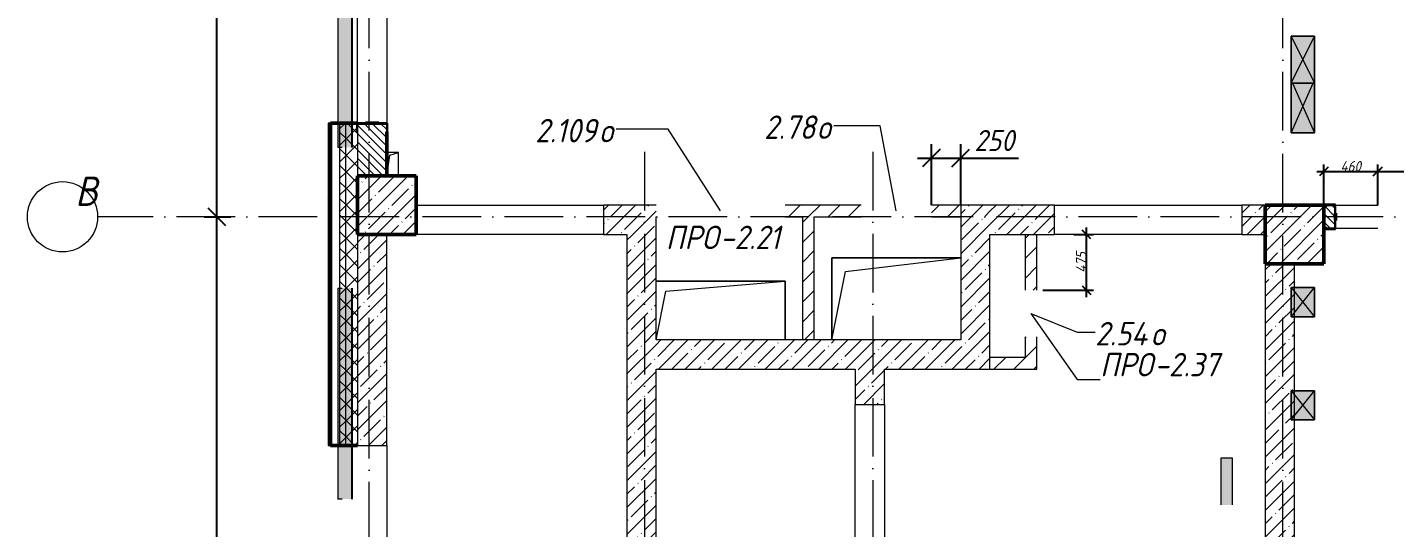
# Model space of a CAD drawing. Header units: millimetres. Extents: x -401725 to 250493, y 305116 to 802890.
# Drawn here: x -20928 to -9254, y 313872 to 318141 of the extents above; entities that cross this region are included whole.
import ezdxf

# ---------------------------------------------------------------- set-up
doc = ezdxf.new("R2010")
doc.units = ezdxf.units.MM
doc.linetypes.add('50_200_ШТРИХ_1Т_ш5_п1_п1_', pattern=[700, 500, -100, 0, -100])
for name, color, linetype, lineweight in [('A-____-____-DIMS', 7, 'Continuous', 9), ('A-DETL-GENF-OTLN', 7, 'Continuous', 9), ('A-FLOR-____-OTLN', 7, 'Continuous', 9), ('A-GENM-____-IDEN', 7, 'Continuous', 9), ('A-GENM-____-MCUT', 7, 'Continuous', 25), ('A-GENM-____-OTLN', 7, 'Continuous', 9), ('A-GENM-____-OTLN-1', 7, 'Continuous', 25), ('A-GLAZ-____-IDEN', 7, 'Continuous', 9), ('A-GLAZ-____-OTLN', 7, 'Continuous', 9), ('A-WALL-____-MCUT-1', 7, 'Continuous', 9), ('A-WALL-____-MCUT-2', 7, 'Continuous', 50), ('A-WALL-____-MCUT-3', 7, 'Continuous', 9), ('A-WALL-____-OTLN', 7, 'Continuous', 9), ('A-WALL-____-PATT-1', 7, 'Continuous', 9), ('A-WALL-FNSH-MCUT-1', 7, 'Continuous', 9), ('I-WALL-____-OTLN', 7, 'Continuous', 9), ('S-COLS-____-MCUT', 7, 'Continuous', 50), ('S-COLS-____-OTLN', 7, 'Continuous', 9), ('S-GRID-____-IDEN', 7, 'Continuous', 9), ('S-GRID-____-OTLN-1', 7, '50_200_ШТРИХ_1Т_ш5_п1_п1_', 9)]:
    doc.layers.add(name, color=color, linetype=linetype, lineweight=lineweight)
doc.layers.add('A-GLAZ-____-OTLN-1', color=7, linetype='Continuous', lineweight=9, true_color=0xc0c0c0)
doc.styles.add('ISOCPEUR_I', font='isocpeui.ttf', dxfattribs={"width": 0.9, "height": 2.5})
doc.styles.add('ISOCPEUR_I_10', font='isocpeui.ttf', dxfattribs={"width": 0.9, "height": 180})
doc.styles.add('ISOCPEUR_I_7', font='isocpeui.ttf', dxfattribs={"width": 0.9, "height": 90})
doc.styles.add('ISOCPEUR_I_9', font='isocpeui.ttf', dxfattribs={"width": 0.9, "height": 250})
doc.dimstyles.new('ISO-1_8_0_9К_СРЕДНИЙ_Кладочные_2', dxfattribs={"dimscale": 304.8, "dimtxt": 89.638306, "dimasz": 0.246063, "dimexe": 0.19685, "dimexo": 0, "dimgap": 0, "dimtad": 1, "dimdec": 3, "dimrnd": 0.001, "dimdsep": 46, "dimtxsty": 'ISOCPEUR_I_7', "dimblk1": 'OBLIQUE', "dimblk2": 'OBLIQUE', "dimsah": 1, "dimcen": 0.09, "dimdle": 0.19685, "dimazin": 0, "dimtfac": 1, "dimtdec": 4, "dimtix": 1, "dimtmove": 1, "dimatfit": 3, "dimfxl": 1, "dimtvp": 1, "dimtolj": 1, "dimtzin": 0, "dimarcsym": 2})
doc.dimstyles.new('ISO-1_8_0_9К_СРЕДНИЙ_Кладочные_3', dxfattribs={"dimscale": 304.8, "dimtxt": 179.276612, "dimasz": 0.492126, "dimexe": 0.393701, "dimexo": 0, "dimgap": 0, "dimtad": 1, "dimdec": 3, "dimrnd": 0.001, "dimdsep": 46, "dimtxsty": 'ISOCPEUR_I_10', "dimblk1": 'OBLIQUE', "dimblk2": 'OBLIQUE', "dimsah": 1, "dimcen": 0.09, "dimdle": 0.393701, "dimazin": 0, "dimtfac": 1, "dimtdec": 4, "dimtix": 1, "dimtmove": 0, "dimatfit": 3, "dimfxl": 1, "dimtvp": 1, "dimtolj": 1, "dimtzin": 0, "dimarcsym": 2})
doc.dimstyles.new('ISO-2_5_0_9К_БОЛЬШОЙ_ОСИ', dxfattribs={"dimscale": 304.8, "dimtxt": 248.995294, "dimasz": 0.492126, "dimexe": 0.393701, "dimexo": 0, "dimgap": 0, "dimtad": 1, "dimdec": 0, "dimzin": 0, "dimdsep": 46, "dimtxsty": 'ISOCPEUR_I', "dimblk1": 'OBLIQUE', "dimblk2": 'OBLIQUE', "dimsah": 1, "dimcen": 0.09, "dimdle": 0.393701, "dimazin": 0, "dimtfac": 1, "dimtdec": 4, "dimtix": 1, "dimtmove": 0, "dimatfit": 3, "dimfxl": 1, "dimtvp": 1, "dimtolj": 1, "dimtzin": 0, "dimarcsym": 2})
pattern_1 = [(45, (-15659.08, 310542.9), (-114.0493, 114.0493), []), (45, (-15545.03, 310542.9), (-114.0493, 114.0493), [201.612, -40.322, 3.353, -36.97])]
pattern_2 = [(135, (-15659.08, 310542.9), (-35.35534, -35.35534), [])]
pattern_3 = [(45, (-15659.08, 310542.9), (-84.8528, 84.8528), [])]
pattern_4 = [(45, (-15659.08, 310542.9), (-70.7107, 70.7107), []), (135, (-15659.08, 310542.9), (-70.7107, -70.7107), [])]

# ---------------------------------------------------------------- blocks, each defined once
blk = doc.blocks.new('BSC_Колонна _Прямоугольная - 500х500-V83-АР1_План отверстий 2 этажа в осях 1-64_А-ГГ')
at = {"layer": 'S-COLS-____-OTLN'}
h = blk.add_hatch(dxfattribs=at)
h.set_pattern_fill('FP_112', color=256, style=0, pattern_type=2)
h.set_pattern_definition([(45, (-5550, -5831.04), (-114.0493, 114.0493), []), (45, (-5435.95, -5831.04), (-114.0493, 114.0493), [201.613, -40.323, 3.353, -36.97])])
h.paths.add_polyline_path([(-250, -250), (250, -250), (250, 250), (-250, 250)], flags=0)
at = {"layer": 'S-COLS-____-MCUT'}
for p, q in [((250, 250), (-250, 250)), ((-250, 250), (-250, -250)), ((250, -250), (250, 250)), ((-250, -250), (250, -250))]:
    blk.add_line(p, q, dxfattribs=at)
blk = doc.blocks.new('BSC_Колонна _Прямоугольная - 500х500-V138-АР1_План отверстий 2 этажа в осях 1-64_А-ГГ')
at = {"layer": 'S-COLS-____-OTLN'}
h = blk.add_hatch(dxfattribs=at)
h.set_pattern_fill('FP_168', color=256, style=0, pattern_type=2)
h.set_pattern_definition([(45, (2200, -6081.04), (-114.0493, 114.0493), []), (45, (2314.05, -6081.04), (-114.0493, 114.0493), [201.612, -40.322, 3.353, -36.97])])
h.paths.add_polyline_path([(-250, -250), (250, -250), (250, 250), (-250, 250)], flags=0)
at = {"layer": 'S-COLS-____-MCUT'}
for p, q in [((250, 250), (-250, 250)), ((-250, 250), (-250, -250)), ((250, -250), (250, 250)), ((-250, -250), (250, -250))]:
    blk.add_line(p, q, dxfattribs=at)
blk = doc.blocks.new('Фахверк_СКБ_Уголок - 250_2700-27497298-АР1_План отверстий 2 этажа в осях 1-64_А-ГГ')
at = {"layer": 'A-GENM-____-MCUT'}
for p, q in [((200, 181), (125, 181)), ((125, 181), (125, 106)), ((131, 106), (131, 175)), ((131, 175), (200, 175)), ((200, 175), (200, 181)), ((125, 106), (131, 106)), ((131, -6), (125, -6)), ((125, -6), (125, -81)), ((125, -81), (200, -81)), ((131, -75), (131, -6)), ((200, -75), (131, -75)), ((200, -81), (200, -75))]:
    blk.add_line(p, q, dxfattribs=at)
blk = doc.blocks.new('Фахверк_СКБ_Уголок - 200_3550_зеркало-28264001-АР1_План отверстий 2 этажа в осях 1-64_А-ГГ')
at = {"layer": 'A-GENM-____-MCUT'}
for p, q in [((200, 156), (125, 156)), ((125, 156), (125, 81)), ((131, 81), (131, 150)), ((131, 150), (200, 150)), ((200, 150), (200, 156)), ((125, 81), (131, 81)), ((131, 19), (125, 19)), ((125, 19), (125, -56)), ((131, -50), (131, 19)), ((125, -56), (200, -56)), ((200, -50), (131, -50)), ((200, -56), (200, -50))]:
    blk.add_line(p, q, dxfattribs=at)
blk = doc.blocks.new('AR_Отверстие Ниша - Лючок-32403310-АР1_План отверстий 2 этажа в осях 1-64_А-ГГ')
at = {"layer": 'A-GLAZ-____-OTLN'}
blk.add_hatch(color=256, dxfattribs=at).paths.add_polyline_path([(200, -50), (200, 50), (-200, 50), (-200, -50)], flags=0)
for p, q in [((200, 50), (-200, 50)), ((-200, 50), (-200, -50)), ((-200, -50), (200, -50))]:
    blk.add_line(p, q, dxfattribs=at)
blk = doc.blocks.new('AR_Отверстие прямоугольное _в плите_ - AR_Отверстие прямоугольное _в плите_-V159-АР1_План отверстий 2 этажа в осях 1-64_А-ГГ')
at = {"layer": 'A-GENM-____-OTLN'}
for p, q in [((50, 100), (-50, 100)), ((-50, -100), (-25, 75)), ((-25, 75), (50, 100)), ((50, -100), (50, 100))]:
    blk.add_line(p, q, dxfattribs=at)
blk = doc.blocks.new('AR_Отверстие прямоугольное _в плите_ - AR_Отверстие прямоугольное _в плите_-30552744-АР1_План отверстий 2 этажа в осях 1-64_А-ГГ')
at = {"layer": 'A-GENM-____-OTLN'}
for p, q in [((550, 350), (-550, 350)), ((-550, 350), (-550, -350)), ((-433, 233), (550, 350)), ((-550, -350), (-433, 233))]:
    blk.add_line(p, q, dxfattribs=at)
blk = doc.blocks.new('AR_Отверстие прямоугольное _в плите_ - AR_Отверстие прямоугольное _в плите_-30552508-АР1_План отверстий 2 этажа в осях 1-64_А-ГГ')
at = {"layer": 'A-GENM-____-OTLN'}
for p, q in [((550, 250), (-550, 250)), ((-467, 167), (550, 250)), ((550, -250), (550, 250)), ((-550, -250), (-467, 167))]:
    blk.add_line(p, q, dxfattribs=at)
blk = doc.blocks.new('Отлив_СКБ - Отлив витража_120_НВФ-31885689-АР1_План отверстий 2 этажа в осях 1-64_А-ГГ')
at = {"layer": 'A-GLAZ-____-OTLN-1'}
for points in [[(1800, 2), (1800, 120), (0, 120), (0, 2), (1103, 2)], [(1103, 0), (1800, 0), (1800, 2), (0, 2), (0, 0)]]:
    blk.add_hatch(color=256, dxfattribs=at).paths.add_polyline_path(points, flags=0)
at = {"layer": 'A-GLAZ-____-OTLN'}
for p, q in [((0, 83), (0, 120)), ((1800, 120), (0, 120)), ((1800, 120), (1800, 83)), ((0, 2), (1800, 2)), ((1800, 0), (0, 0))]:
    blk.add_line(p, q, dxfattribs=at)
blk = doc.blocks.new('AR_Отверстие прямоугольное _в стене__БезПР - AR_Отверстие прямоугольное _в стене__БезПР-36392898-АР1_План отверстий 2 этажа в осях 1-64_А-ГГ')
at = {"layer": 'A-GLAZ-____-OTLN'}
blk.add_hatch(color=256, dxfattribs=at).paths.add_polyline_path([(-125, -100), (125, -100), (125, 100), (-125, 100)], flags=0)
at = {"layer": 'A-DETL-GENF-OTLN'}
for p, q in [((-125, -100), (-125, 100)), ((-125, 100), (125, 100)), ((125, 100), (-125, -100)), ((-125, 100), (125, -100)), ((125, 100), (-125, 100)), ((-125, 100), (-125, -100)), ((125, 100), (125, -100)), ((125, -100), (125, 100)), ((125, -100), (-125, -100)), ((-125, -100), (125, -100))]:
    blk.add_line(p, q, dxfattribs=at)
blk = doc.blocks.new('AR_Отверстие прямоугольное _в стене_ - AR_Отверстие прямоугольное _в стене__ОВ-36891978-АР1_План отверстий 2 этажа в осях 1-64_А-ГГ')
at = {"layer": 'A-GLAZ-____-OTLN'}
blk.add_hatch(color=256, dxfattribs=at).paths.add_polyline_path([(-225, -100), (200, -100), (200, 100), (-225, 100)], flags=0)
at = {"layer": 'A-DETL-GENF-OTLN'}
for p, q in [((-225, -100), (-225, 100)), ((-225, 100), (200, 100)), ((-225, 100), (200, -89)), ((200, 100), (-225, 100)), ((-225, 100), (-225, -100)), ((200, 89), (-225, -100)), ((200, -100), (-225, -100)), ((-225, -100), (200, -100))]:
    blk.add_line(p, q, dxfattribs=at)
blk = doc.blocks.new('AR_Отверстие прямоугольное _в стене__БезПР - AR_Отверстие прямоугольное _в стене__БезПР-36428632-АР1_План отверстий 2 этажа в осях 1-64_А-ГГ')
at = {"layer": 'A-GLAZ-____-OTLN'}
blk.add_hatch(color=256, dxfattribs=at).paths.add_polyline_path([(-200, -100), (200, -100), (200, 100), (-200, 100)], flags=0)
at = {"layer": 'A-DETL-GENF-OTLN'}
for p, q in [((-200, -100), (-200, 100)), ((-200, 100), (200, 100)), ((200, 100), (-200, -100)), ((-200, 100), (200, -100)), ((200, 100), (-200, 100)), ((-200, 100), (-200, -100)), ((200, 100), (200, -100)), ((200, -100), (200, 100)), ((200, -100), (-200, -100)), ((-200, -100), (200, -100))]:
    blk.add_line(p, q, dxfattribs=at)
at = {"layer": 'A-GLAZ-____-OTLN'}
blk.add_line((200, 100), (-200, 100), dxfattribs=at)
blk = doc.blocks.new('Ось сетки - Круг_Ø6_00__ISO-2_5_0_9K_-25732049-АР1_План отверстий 2 этажа в осях 1-64_А-ГГ')
at = {"layer": 'S-GRID-____-IDEN'}
blk.add_circle((0, 0), 3, dxfattribs=at)
blk = doc.blocks.new('_Oblique')
at = {"color": 0, "linetype": 'ByBlock', "lineweight": -2}
blk.add_line((-0.5, -0.5), (0.5, 0.5), dxfattribs=at)
blk = doc.blocks.new('*D9295')
at = {"layer": 'A-____-____-DIMS', "color": 0, "lineweight": -2, "transparency": 16777216}
for p, q in [((-19310, 312254), (-19310, 316644)), ((-19417, 316524), (-19190, 316524)), ((-19417, 312374), (-19190, 312374))]:
    blk.add_line(p, q, dxfattribs=at)
at = {"layer": 'Defpoints', "color": 0, "transparency": 16777216}
for p in [(-19417, 316524), (-19310, 316524), (-19417, 312374)]:
    blk.add_point(p, dxfattribs=at)
at = {"layer": 'A-____-____-DIMS', "color": 0, "lineweight": -2, "transparency": 16777216, "xscale": 150, "yscale": 150, "zscale": 150}
for p, rotation in [((-19310, 316524), 90), ((-19310, 312374), 270)]:
    blk.add_blockref('_Oblique', p, dxfattribs=dict(at, rotation=rotation))
at = {"layer": 'A-____-____-DIMS', "color": 0, "transparency": 16777216, "insert": (-19312, 314449), "char_height": 2.5, "width": 724, "attachment_point": 5, "rotation": 90, "style": 'ISOCPEUR_I'}
blk.add_mtext('\\A1;4150', dxfattribs=at)
blk = doc.blocks.new('*D9296')
at = {"layer": 'A-____-____-DIMS', "color": 0, "lineweight": -2, "transparency": 16777216}
for p, q in [((-19310, 316404), (-19310, 320044)), ((-19417, 319924), (-19190, 319924)), ((-19417, 316524), (-19190, 316524))]:
    blk.add_line(p, q, dxfattribs=at)
at = {"layer": 'Defpoints', "color": 0, "transparency": 16777216}
for p in [(-19417, 319924), (-19310, 319924), (-19417, 316524)]:
    blk.add_point(p, dxfattribs=at)
at = {"layer": 'A-____-____-DIMS', "color": 0, "lineweight": -2, "transparency": 16777216, "xscale": 150, "yscale": 150, "zscale": 150}
for p, rotation in [((-19310, 319924), 90), ((-19310, 316524), 270)]:
    blk.add_blockref('_Oblique', p, dxfattribs=dict(at, rotation=rotation))
at = {"layer": 'A-____-____-DIMS', "color": 0, "transparency": 16777216, "insert": (-19312, 318224), "char_height": 2.5, "width": 781.46, "attachment_point": 5, "rotation": 90, "style": 'ISOCPEUR_I'}
blk.add_mtext('\\A1;3400', dxfattribs=at)
blk = doc.blocks.new('*D9242')
at = {"layer": 'A-____-____-DIMS', "color": 0, "lineweight": -2, "transparency": 16777216}
for p, q in [((-9859, 316624), (-9859, 316970)), ((-9399, 316624), (-9399, 316970)), ((-9919, 316910), (-9339, 316910))]:
    blk.add_line(p, q, dxfattribs=at)
at = {"layer": 'Defpoints', "color": 0, "transparency": 16777216}
for p in [(-9399, 316910), (-9859, 316624), (-9399, 316624)]:
    blk.add_point(p, dxfattribs=at)
at = {"layer": 'A-____-____-DIMS', "color": 0, "lineweight": -2, "transparency": 16777216, "xscale": 75, "yscale": 75, "zscale": 75, "rotation": 180}
blk.add_blockref('_Oblique', (-9859, 316910), dxfattribs=at)
at = {"layer": 'A-____-____-DIMS', "color": 0, "lineweight": -2, "transparency": 16777216, "xscale": 75, "yscale": 75, "zscale": 75}
blk.add_blockref('_Oblique', (-9399, 316910), dxfattribs=at)
at = {"layer": 'A-____-____-DIMS', "color": 0, "transparency": 16777216, "insert": (-9629, 316955), "char_height": 90, "width": 426.13, "attachment_point": 5, "style": 'ISOCPEUR_I_7'}
blk.add_mtext('\\A1;460', dxfattribs=at)
blk = doc.blocks.new('*D9243')
at = {"layer": 'A-____-____-DIMS', "color": 0, "lineweight": -2, "transparency": 16777216}
for p, q in [((-9399, 316624), (-9399, 316970)), ((-6529, 316624), (-6529, 316970)), ((-9459, 316910), (-6469, 316910))]:
    blk.add_line(p, q, dxfattribs=at)
at = {"layer": 'Defpoints', "color": 0, "transparency": 16777216}
for p in [(-6529, 316910), (-9399, 316624), (-6529, 316624)]:
    blk.add_point(p, dxfattribs=at)
at = {"layer": 'A-____-____-DIMS', "color": 0, "lineweight": -2, "transparency": 16777216, "xscale": 75, "yscale": 75, "zscale": 75, "rotation": 180}
blk.add_blockref('_Oblique', (-9399, 316910), dxfattribs=at)
at = {"layer": 'A-____-____-DIMS', "color": 0, "lineweight": -2, "transparency": 16777216, "xscale": 75, "yscale": 75, "zscale": 75}
blk.add_blockref('_Oblique', (-6529, 316910), dxfattribs=at)
at = {"layer": 'A-____-____-DIMS', "color": 0, "transparency": 16777216, "insert": (-7964, 316956), "char_height": 90, "width": 546.1, "attachment_point": 5, "style": 'ISOCPEUR_I_7'}
blk.add_mtext('\\A1;2870', dxfattribs=at)
blk = doc.blocks.new('*D9244')
at = {"layer": 'A-____-____-DIMS', "color": 0, "lineweight": -2, "transparency": 16777216}
for p, q in [((-13209, 316624), (-13209, 317145)), ((-12959, 316624), (-12959, 317145)), ((-13329, 317025), (-12959, 317025)), ((-12959, 317025), (-12465, 317025))]:
    blk.add_line(p, q, dxfattribs=at)
at = {"layer": 'Defpoints', "color": 0, "transparency": 16777216}
for p in [(-12959, 317025), (-13209, 316624), (-12959, 316624)]:
    blk.add_point(p, dxfattribs=at)
at = {"layer": 'A-____-____-DIMS', "color": 0, "lineweight": -2, "transparency": 16777216, "xscale": 150, "yscale": 150, "zscale": 150, "rotation": 180}
blk.add_blockref('_Oblique', (-13209, 317025), dxfattribs=at)
at = {"layer": 'A-____-____-DIMS', "color": 0, "lineweight": -2, "transparency": 16777216, "xscale": 150, "yscale": 150, "zscale": 150}
blk.add_blockref('_Oblique', (-12959, 317025), dxfattribs=at)
at = {"layer": 'A-____-____-DIMS', "color": 0, "transparency": 16777216, "insert": (-12842, 317265), "char_height": 180, "width": 409.58, "attachment_point": 1, "line_spacing_factor": 1.149209, "style": 'ISOCPEUR_I_10'}
blk.add_mtext('\\A1;250', dxfattribs=at)
blk = doc.blocks.new('*D9220')
at = {"layer": 'A-____-____-DIMS', "color": 0, "lineweight": -2, "transparency": 16777216}
for p, q in [((-11992, 316374), (-11825, 316374)), ((-11885, 315839), (-11885, 316434)), ((-12259, 315899), (-11825, 315899))]:
    blk.add_line(p, q, dxfattribs=at)
at = {"layer": 'Defpoints', "color": 0, "transparency": 16777216}
for p in [(-11992, 316374), (-11885, 316374), (-12259, 315899)]:
    blk.add_point(p, dxfattribs=at)
at = {"layer": 'A-____-____-DIMS', "color": 0, "lineweight": -2, "transparency": 16777216, "xscale": 75, "yscale": 75, "zscale": 75}
for p, rotation in [((-11885, 316374), 90), ((-11885, 315899), 270)]:
    blk.add_blockref('_Oblique', p, dxfattribs=dict(at, rotation=rotation))
at = {"layer": 'A-____-____-DIMS', "color": 0, "transparency": 16777216, "insert": (-11931, 316136), "char_height": 90, "width": 426.13, "attachment_point": 5, "rotation": 90, "style": 'ISOCPEUR_I_7'}
blk.add_mtext('\\A1;475', dxfattribs=at)

msp = doc.modelspace()

# ---------------------------------------------------------------- hatches: boundary and pattern name
at = {"layer": 'A-WALL-____-PATT-1'}
h = msp.add_hatch(dxfattribs=at)
h.set_pattern_fill('FP_3', color=256, style=0, pattern_type=2)
h.set_pattern_definition([(45, (-15659.08, 310542.9), (-85.5366, 85.5366), []), (45, (-15602.06, 310542.9), (-85.5366, 85.5366), [])])
h.paths.add_polyline_path([(-18359.0813, 308373.9433), (-18339.0813, 308373.9433), (-18339.0813, 312773.9433), (-18359.0813, 312773.9433), (-18359.0813, 311278.8098)], flags=0)
h.paths.add_polyline_path([(-18359.0813, 314573.9433), (-18339.0813, 314573.9433), (-18339.0813, 317323.9433), (-18359.0813, 317323.9433), (-18359.0813, 314718.7858)], flags=0)
h.paths.add_polyline_path([(-18339.0813, 319123.9433), (-18339.0813, 320038.9433), (-18359.0813, 320038.9433), (-18359.0813, 319123.9433)], flags=0)
h = msp.add_hatch(dxfattribs=at)
h.set_pattern_fill('FP_1', color=256, style=0, pattern_type=2)
h.set_pattern_definition(pattern_4)
h.paths.add_polyline_path([(-18259.0813, 308473.9433), (-18209.0813, 308473.9433), (-18209.0813, 312773.9433), (-18259.0813, 312773.9433), (-18259.0813, 311278.8098)], flags=0)
h.paths.add_polyline_path([(-18209.0813, 314573.9433), (-18209.0813, 317323.9433), (-18259.0813, 317323.9433), (-18259.0813, 314573.9433)], flags=0)
h.paths.add_polyline_path([(-18209.0813, 319123.9433), (-18209.0813, 320058.9433), (-18259.0813, 320058.9433), (-18259.0813, 319123.9433)], flags=0)
h = msp.add_hatch(dxfattribs=at)
h.set_pattern_fill('FP_1', color=256, style=0, pattern_type=2)
h.set_pattern_definition(pattern_4)
h.paths.add_polyline_path([(-18209.0813, 308523.9433), (-18109.0813, 308523.9433), (-18109.0813, 312773.9433), (-18209.0813, 312773.9433), (-18209.0813, 311278.8098)], flags=0)
h.paths.add_polyline_path([(-18109.0813, 314573.9433), (-18109.0813, 317248.9433), (-18115.0813, 317248.9433), (-18115.0813, 317323.9433), (-18209.0813, 317323.9433), (-18209.0813, 314573.9433)], flags=0)
h.paths.add_polyline_path([(-18115.0813, 319123.9433), (-18115.0813, 319198.9433), (-18109.0813, 319198.9433), (-18109.0813, 320058.9433), (-18209.0813, 320058.9433), (-18209.0813, 319123.9433)], flags=0)
h = msp.add_hatch(dxfattribs=at)
h.set_pattern_fill('FP_6', color=256, style=0, pattern_type=2)
h.set_pattern_definition(pattern_2)
h.paths.add_polyline_path([(-18109.0813, 316873.9433), (-17859.0813, 316873.9433), (-17859.0813, 317317.9433), (-17928.0813, 317317.9433), (-17928.0813, 317323.9433), (-18040.0813, 317323.9433), (-18040.0813, 317317.9433), (-18109.0813, 317317.9433), (-18109.0813, 317248.9433)], flags=0)
h.paths.add_polyline_path([(-18040.0813, 319123.9433), (-17928.0813, 319123.9433), (-17928.0813, 319129.9433), (-17859.0813, 319129.9433), (-17859.0813, 319523.9433), (-18109.0813, 319523.9433), (-18109.0813, 319129.9433), (-18040.0813, 319129.9433)], flags=0)
h = msp.add_hatch(dxfattribs=at)
h.set_pattern_fill('FP_25', color=256, style=0, pattern_type=2)
h.set_pattern_definition(pattern_1)
h.paths.add_polyline_path([(-16009.0813, 316373.9433), (-15559.0813, 316373.9433), (-15559.0813, 316623.9433), (-16009.0813, 316623.9433)], flags=0)
h = msp.add_hatch(dxfattribs=at)
h.set_pattern_fill('FP_4', color=256, style=0, pattern_type=2)
h.set_pattern_definition(pattern_3)
h.paths.add_polyline_path([(-13209.0813, 316523.9433), (-12959.0813, 316523.9433), (-12959.0813, 316623.9433), (-13209.0813, 316623.9433), (-13209.0813, 316603.9433)], flags=0)
h.paths.add_polyline_path([(-14459.0813, 316523.9433), (-13809.0813, 316523.9433), (-13809.0813, 316623.9433), (-14459.0813, 316623.9433), (-14459.0813, 316535.9433)], flags=0)
h = msp.add_hatch(dxfattribs=at)
h.set_pattern_fill('FP_25', color=256, style=0, pattern_type=2)
h.set_pattern_definition(pattern_1)
h.paths.add_polyline_path([(-12709.0813, 315473.9433), (-12709.0813, 316623.9433), (-12959.0813, 316623.9433), (-12959.0813, 315473.9433)], flags=0)
h = msp.add_hatch(dxfattribs=at)
h.set_pattern_fill('FP_25', color=256, style=0, pattern_type=2)
h.set_pattern_definition(pattern_1)
h.paths.add_polyline_path([(-10359.0813, 316373.9433), (-10359.0813, 316623.9433), (-10559.0813, 316623.9433), (-10559.0813, 316373.9433)], flags=0)
h.paths.add_polyline_path([(-12709.0813, 316373.9433), (-12159.0813, 316373.9433), (-12159.0813, 316623.9433), (-12709.0813, 316623.9433)], flags=0)
h = msp.add_hatch(dxfattribs=at)
h.set_pattern_fill('FP_6', color=256, style=0, pattern_type=2)
h.set_pattern_definition(pattern_2)
h.paths.add_polyline_path([(-5784.0813, 316423.9433), (-5259.0813, 316423.9433), (-5259.0813, 316623.9433), (-5853.0813, 316623.9433), (-5853.0813, 316554.9433), (-5859.0813, 316554.9433), (-5859.0813, 316492.9433), (-5853.0813, 316492.9433), (-5853.0813, 316423.9433)], flags=0)
h.paths.add_polyline_path([(-7015.0813, 316423.9433), (-7015.0813, 316492.9433), (-7009.0813, 316492.9433), (-7009.0813, 316554.9433), (-7015.0813, 316554.9433), (-7015.0813, 316623.9433), (-8603.0813, 316623.1933), (-8603.0813, 316554.9433), (-8609.0813, 316554.9433), (-8609.0813, 316492.9433), (-8603.0813, 316492.9433), (-8602.9137, 316423.9433), (-7084.0813, 316423.9433)], flags=0)
h.paths.add_polyline_path([(-9765.0813, 316423.9433), (-9765.0813, 316492.9433), (-9759.0813, 316492.9433), (-9759.0813, 316554.9433), (-9765.0813, 316554.9433), (-9765.0813, 316623.9433), (-9859.0813, 316623.9433), (-9859.0813, 316423.9433), (-9834.0813, 316423.9433)], flags=0)
h = msp.add_hatch(dxfattribs=at)
h.set_pattern_fill('FP_4', color=256, style=0, pattern_type=2)
h.set_pattern_definition(pattern_3)
h.paths.add_polyline_path([(-14209.0813, 315473.9433), (-14209.0813, 316523.9433), (-14309.0813, 316523.9433), (-14309.0813, 315473.9433)], flags=0)
h = msp.add_hatch(dxfattribs=at)
h.set_pattern_fill('FP_25', color=256, style=0, pattern_type=2)
h.set_pattern_definition(pattern_1)
h.paths.add_polyline_path([(-18109.0813, 308623.9433), (-17859.0813, 308623.9433), (-17859.0813, 312773.9433), (-18109.0813, 312773.9433), (-18109.0813, 311278.8098)], flags=0)
h.paths.add_polyline_path([(-17859.0813, 314573.9433), (-17859.0813, 316373.9433), (-18109.0813, 316373.9433), (-18109.0813, 314573.9433)], flags=0)
h = msp.add_hatch(dxfattribs=at)
h.set_pattern_fill('FP_25', color=256, style=0, pattern_type=2)
h.set_pattern_definition(pattern_1)
h.paths.add_polyline_path([(-15672.7709, 312273.9433), (-15559.0813, 312273.9433), (-15559.0813, 316373.9433), (-15809.0813, 316373.9433), (-15809.0813, 312273.9433)], flags=0)
h = msp.add_hatch(dxfattribs=at)
h.set_pattern_fill('FP_4', color=256, style=0, pattern_type=2)
h.set_pattern_definition(pattern_3)
h.paths.add_polyline_path([(-12309.0813, 315223.9433), (-12309.0813, 315498.9433), (-12409.0813, 315498.9433), (-12409.0813, 315223.9433)], flags=0)
h.paths.add_polyline_path([(-12309.0813, 315898.9433), (-12309.0813, 316373.9433), (-12409.0813, 316373.9433), (-12409.0813, 315898.9433), (-12354.3194, 315898.9433)], flags=0)
h = msp.add_hatch(dxfattribs=at)
h.set_pattern_fill('FP_25', color=256, style=0, pattern_type=2)
h.set_pattern_definition(pattern_1)
h.paths.add_polyline_path([(-10109.0813, 312523.9433), (-10109.0813, 316123.9433), (-10359.0813, 316123.9433), (-10359.0813, 312523.9433)], flags=0)
h = msp.add_hatch(dxfattribs=at)
h.set_pattern_fill('FP_25', color=256, style=0, pattern_type=2)
h.set_pattern_definition(pattern_1)
h.paths.add_polyline_path([(-12709.0813, 315223.9433), (-12709.0813, 315473.9433), (-15559.0813, 315473.9433), (-15559.0813, 315223.9433), (-13609.0813, 315223.9433)], flags=0)
h = msp.add_hatch(dxfattribs=at)
h.set_pattern_fill('FP_4', color=256, style=0, pattern_type=2)
h.set_pattern_definition(pattern_3)
h.paths.add_polyline_path([(-12409.0813, 315223.9433), (-12409.0813, 315323.9433), (-12709.0813, 315323.9433), (-12709.0813, 315223.9433)], flags=0)
h = msp.add_hatch(dxfattribs=at)
h.set_pattern_fill('FP_25', color=256, style=0, pattern_type=2)
h.set_pattern_definition(pattern_1)
h.paths.add_polyline_path([(-13859.0813, 312523.9433), (-13609.0813, 312523.9433), (-13609.0813, 313573.9433), (-13859.0813, 313573.9433)], flags=0)
h.paths.add_polyline_path([(-13609.0813, 314923.9433), (-13609.0813, 315223.9433), (-13859.0813, 315223.9433), (-13859.0813, 314923.9433)], flags=0)

# ---------------------------------------------------------------- linework, layer by layer
at = {"layer": 'A-FLOR-____-OTLN'}
for p, q in [((-14059.0813, 316173.9433), (-12959.0813, 316173.9433)), ((-14059.0813, 315473.9433), (-14059.0813, 316173.9433)), ((-15559.0813, 315973.9433), (-14459.0813, 315973.9433)), ((-14459.0813, 315973.9433), (-14459.0813, 315473.9433))]:
    msp.add_line(p, q, dxfattribs=at)
at = {"layer": 'A-GENM-____-IDEN'}
for p, q in [((-12359.0813, 315698.9433), (-11965.6163, 315135.4433)), ((-11965.6163, 315135.4433), (-11768.8012, 315135.4433))]:
    msp.add_line(p, q, dxfattribs=at)
at = {"layer": 'A-GLAZ-____-IDEN'}
for p, q in [((-13645.6096, 317301.279), (-14041.9142, 317301.279)), ((-13509.0813, 316573.9433), (-13645.6096, 317301.279)), ((-15456.6378, 317271.8905), (-15900.7539, 317271.8905)), ((-15009.0813, 316573.9433), (-15456.6378, 317271.8905)), ((-12359.0813, 315698.9433), (-11965.6163, 315539.5773)), ((-11965.6163, 315539.5773), (-11810.2012, 315539.5773))]:
    msp.add_line(p, q, dxfattribs=at)
at = {"layer": 'A-WALL-____-MCUT-1'}
for p, q in [((-15559.0813, 316623.9433), (-16009.0813, 316623.9433)), ((-16009.0813, 316623.9433), (-16009.0813, 316373.9433)), ((-12959.0813, 316623.9433), (-12959.0813, 315473.9433)), ((-12159.0813, 316623.9433), (-12959.0813, 316623.9433)), ((-12159.0813, 316373.9433), (-12159.0813, 316623.9433)), ((-10359.0813, 316623.9433), (-10559.0813, 316623.9433)), ((-10559.0813, 316623.9433), (-10559.0813, 316373.9433)), ((-15559.0813, 315473.9433), (-15559.0813, 316523.9433)), ((-18109.0813, 316373.9433), (-18109.0813, 314573.9433)), ((-17859.0813, 314573.9433), (-17859.0813, 316373.9433)), ((-16009.0813, 316373.9433), (-15809.0813, 316373.9433)), ((-15809.0813, 316373.9433), (-15809.0813, 312273.9433)), ((-12709.0813, 315223.9433), (-12709.0813, 316373.9433)), ((-12709.0813, 316373.9433), (-12159.0813, 316373.9433)), ((-10559.0813, 316373.9433), (-10359.0813, 316373.9433)), ((-10359.0813, 316123.9433), (-10359.0813, 313133.9433)), ((-10109.0813, 309123.9433), (-10109.0813, 316123.9433)), ((-12959.0813, 315473.9433), (-15559.0813, 315473.9433)), ((-15559.0813, 312523.9433), (-15559.0813, 315223.9433)), ((-15559.0813, 315223.9433), (-13859.0813, 315223.9433)), ((-13859.0813, 315223.9433), (-13859.0813, 314923.9433)), ((-13609.0813, 315223.9433), (-12709.0813, 315223.9433)), ((-13609.0813, 314923.9433), (-13609.0813, 315223.9433)), ((-13859.0813, 314923.9433), (-13609.0813, 314923.9433)), ((-18109.0813, 314573.9433), (-17859.0813, 314573.9433))]:
    msp.add_line(p, q, dxfattribs=at)
at = {"layer": 'A-WALL-____-MCUT-2'}
for p, q in [((-18339.0813, 314573.9433), (-18339.0813, 317323.9433)), ((-18115.0813, 317323.9433), (-18339.0813, 317323.9433)), ((-17928.0813, 317323.9433), (-18040.0813, 317323.9433)), ((-17859.0813, 316873.9433), (-17859.0813, 317248.9433)), ((-9834.0813, 316623.9433), (-9859.0813, 316623.9433)), ((-9759.0813, 316492.9433), (-9759.0813, 316554.9433)), ((-9859.0813, 316423.9433), (-9834.0813, 316423.9433)), ((-18339.0813, 314573.9433), (-18109.0813, 314573.9433))]:
    msp.add_line(p, q, dxfattribs=at)
at = {"layer": 'A-WALL-____-MCUT-3'}
for p, q in [((-18259.0813, 314573.9433), (-18259.0813, 317323.9433)), ((-18209.0813, 314573.9433), (-18209.0813, 317323.9433)), ((-18109.0813, 317248.9433), (-18109.0813, 316873.9433))]:
    msp.add_line(p, q, dxfattribs=at)
at = {"layer": 'A-WALL-____-OTLN'}
for p, q in [((-18109.0813, 317323.9433), (-18109.0813, 319123.9433)), ((-17859.0813, 319123.9433), (-17859.0813, 317323.9433)), ((-17609.0813, 316623.9433), (-16009.0813, 316623.9433)), ((-12159.0813, 316623.9433), (-10559.0813, 316623.9433)), ((-16009.0813, 316373.9433), (-17609.0813, 316373.9433)), ((-10559.0813, 316373.9433), (-12159.0813, 316373.9433)), ((-13859.0813, 313573.9433), (-13859.0813, 314923.9433)), ((-13609.0813, 314923.9433), (-13609.0813, 313573.9433)), ((-17859.0813, 314573.9433), (-17859.0813, 312773.9433))]:
    msp.add_line(p, q, dxfattribs=at)
at = {"layer": 'A-WALL-FNSH-MCUT-1'}
for p, q in [((-18359.0813, 317323.9433), (-18359.0813, 314573.9433)), ((-18339.0813, 317323.9433), (-18359.0813, 317323.9433)), ((-13809.0813, 316623.9433), (-14459.0813, 316623.9433)), ((-12959.0813, 316623.9433), (-13209.0813, 316623.9433)), ((-14459.0813, 316523.9433), (-14309.0813, 316523.9433)), ((-14309.0813, 316523.9433), (-14309.0813, 315473.9433)), ((-14209.0813, 316523.9433), (-13809.0813, 316523.9433)), ((-14209.0813, 315473.9433), (-14209.0813, 316523.9433)), ((-13209.0813, 316523.9433), (-12959.0813, 316523.9433)), ((-12409.0813, 316373.9433), (-12409.0813, 315898.9433)), ((-12309.0813, 315898.9433), (-12309.0813, 316373.9433)), ((-12409.0813, 315498.9433), (-12409.0813, 315323.9433)), ((-12309.0813, 315223.9433), (-12309.0813, 315498.9433)), ((-12409.0813, 315323.9433), (-12709.0813, 315323.9433)), ((-12709.0813, 315223.9433), (-12309.0813, 315223.9433)), ((-18359.0813, 314573.9433), (-18339.0813, 314573.9433))]:
    msp.add_line(p, q, dxfattribs=at)
at = {"layer": 'I-WALL-____-OTLN'}
for p, q in [((-9759.0813, 316623.9433), (-9399.0813, 316623.9433)), ((-9399.0813, 316423.9433), (-9759.0813, 316423.9433))]:
    msp.add_line(p, q, dxfattribs=at)
at = {"layer": 'S-GRID-____-OTLN-1'}
for p, q in [((-18009.0813, 306060.2949), (-18009.0813, 360423.8609)), ((-10209.0813, 306060.2949), (-10209.0813, 360423.8609)), ((-15659.0813, 317077.9172), (-15659.0813, 306060.2949)), ((-13709.0813, 317077.9172), (-13709.0813, 306060.2949)), ((74659.706, 316523.9433), (-20327.8515, 316523.9433))]:
    msp.add_line(p, q, dxfattribs=at)

# ---------------------------------------------------------------- block references
at = {"layer": 'A-GENM-____-OTLN'}
for name, p in [('AR_Отверстие прямоугольное _в плите_ - AR_Отверстие прямоугольное _в плите_-V159-АР1_План отверстий 2 этажа в осях 1-64_А-ГГ', (-17809.0813, 316973.9433)), ('AR_Отверстие прямоугольное _в плите_ - AR_Отверстие прямоугольное _в плите_-30552744-АР1_План отверстий 2 этажа в осях 1-64_А-ГГ', (-13509.0813, 315823.9433)), ('AR_Отверстие прямоугольное _в плите_ - AR_Отверстие прямоугольное _в плите_-30552508-АР1_План отверстий 2 этажа в осях 1-64_А-ГГ', (-15009.0813, 315723.9433))]:
    msp.add_blockref(name, p, dxfattribs=at)
at = {"layer": 'A-GENM-____-OTLN-1'}
for name, p, rotation in [('Фахверк_СКБ_Уголок - 250_2700-27497298-АР1_План отверстий 2 этажа в осях 1-64_А-ГГ', (-18034.0813, 317448.9433), 269.9999999999999), ('Фахверк_СКБ_Уголок - 200_3550_зеркало-28264001-АР1_План отверстий 2 этажа в осях 1-64_А-ГГ', (-9634.0813, 316573.9433), 180)]:
    msp.add_blockref(name, p, dxfattribs=dict(at, rotation=rotation))
at = {"layer": 'A-GLAZ-____-OTLN'}
for name, p, rotation in [('Отлив_СКБ - Отлив витража_120_НВФ-31885689-АР1_План отверстий 2 этажа в осях 1-64_А-ГГ', (-18155.5663, 317115.553), 90), ('AR_Отверстие прямоугольное _в стене__БезПР - AR_Отверстие прямоугольное _в стене__БезПР-36428632-АР1_План отверстий 2 этажа в осях 1-64_А-ГГ', (-10038.5663, 317865.553), 89.99999999999991), ('AR_Отверстие прямоугольное _в стене_ - AR_Отверстие прямоугольное _в стене__ОВ-36891978-АР1_План отверстий 2 этажа в осях 1-64_А-ГГ', (-10038.5663, 317465.553), 89.99999999999991), ('Отлив_СКБ - Отлив витража_120_НВФ-31885689-АР1_План отверстий 2 этажа в осях 1-64_А-ГГ', (-18155.5663, 314115.553), 90), ('AR_Отверстие прямоугольное _в стене__БезПР - AR_Отверстие прямоугольное _в стене__БезПР-36392898-АР1_План отверстий 2 этажа в осях 1-64_А-ГГ', (-10038.5663, 315795.553), 89.99999999999991), ('AR_Отверстие прямоугольное _в стене__БезПР - AR_Отверстие прямоугольное _в стене__БезПР-36392898-АР1_План отверстий 2 этажа в осях 1-64_А-ГГ', (-10038.5663, 314915.553), 89.99999999999991), ('AR_Отверстие Ниша - Лючок-32403310-АР1_План отверстий 2 этажа в осях 1-64_А-ГГ', (-10688.5663, 314265.553), 269.9999999999999)]:
    msp.add_blockref(name, p, dxfattribs=dict(at, rotation=rotation))
at = {"layer": 'S-COLS-____-OTLN'}
for name, p in [('BSC_Колонна _Прямоугольная - 500х500-V138-АР1_План отверстий 2 этажа в осях 1-64_А-ГГ', (-17859.0813, 316623.9433)), ('BSC_Колонна _Прямоугольная - 500х500-V83-АР1_План отверстий 2 этажа в осях 1-64_А-ГГ', (-10109.0813, 316373.9433))]:
    msp.add_blockref(name, p, dxfattribs=at)
at = {"layer": 'S-GRID-____-IDEN', "xscale": 99.99999999999993, "yscale": 99.99999999999993, "zscale": 99.99999999999993, "rotation": 89.99999999999982}
msp.add_blockref('Ось сетки - Круг_Ø6_00__ISO-2_5_0_9K_-25732049-АР1_План отверстий 2 этажа в осях 1-64_А-ГГ', (-20627.8515, 316523.9433), dxfattribs=at)

# ---------------------------------------------------------------- texts
at = {"layer": 'A-GENM-____-IDEN', "char_height": 200, "attachment_point": 1, "style": 'ISOCPEUR_I_9'}
for s, insert, width in [('ПРО', (-15476.578, 316448.2713), 562.784625), ('-2.21', (-15012.2342, 316448.2713), 663.79725), ('ПРО', (-11768.8012, 315362.5594), 562.784625), ('-2.37', (-11304.4575, 315362.5594), 707.088375)]:
    msp.add_mtext(s, dxfattribs=dict(at, insert=insert, width=width))
at = {"layer": 'A-GLAZ-____-IDEN', "char_height": 200, "attachment_point": 1, "style": 'ISOCPEUR_I_9'}
for s, insert, width in [('2.109', (-16591.6096, 317359.5051), 663.79725), ('\\fISOCPEUR|b0|i1|c204|p34|;\\W.9;о', (-16043.9221, 317359.5051), 158.734125), ('2.78', (-14637.3688, 317388.8936), 548.35425), ('\\fISOCPEUR|b0|i1|c204|p34|;\\W.9;о', (-14184.9313, 317388.8936), 158.734125), ('2.54', (-11810.2012, 315627.1919), 577.215), ('\\fISOCPEUR|b0|i1|c204|p34|;\\W.9;о', (-11333.9512, 315627.1919), 158.734125)]:
    msp.add_mtext(s, dxfattribs=dict(at, insert=insert, width=width))
at = {"layer": 'S-GRID-____-IDEN', "insert": (-20519.0068, 316867.2728), "char_height": 250, "width": 223.670812, "attachment_point": 1, "style": 'ISOCPEUR_I'}
msp.add_mtext('\\fISOCPEUR|b0|i1|c204|p34|;\\W.9;В', dxfattribs=at)

# ---------------------------------------------------------------- dimensions: what is measured, and where the dimension line sits
at = {"layer": 'A-____-____-DIMS'}
for base, p1, p2, dimstyle, override, picture, middle in [((-19310.4769, 319923.9433), (-19416.5429, 316523.9433), (-19416.5429, 319923.9433), 'ISO-2_5_0_9К_БОЛЬШОЙ_ОСИ', {"dimpost": '<>', "dimfxl": 3400}, '*D9296', (-19311.7269, 318223.9433)), ((-19310.4769, 316523.9433), (-19416.5429, 312373.9433), (-19416.5429, 316523.9433), 'ISO-2_5_0_9К_БОЛЬШОЙ_ОСИ', {"dimpost": '<>', "dimfxl": 4150}, '*D9295', (-19311.7269, 314448.9433)), ((-11885.4563, 316373.9433), (-12259.0813, 315898.9433), (-11991.5223, 316373.9433), 'ISO-1_8_0_9К_СРЕДНИЙ_Кладочные_2', {"dimpost": '<>', "dimfxl": 545.172278}, '*D9220', (-11931.0358, 316136.4433))]:
    dim = msp.add_linear_dim(base=base, p1=p1, p2=p2, angle=90, dimstyle=dimstyle, override=override, dxfattribs=at)
    dim.commit()
    dim.dimension.update_dxf_attribs({"geometry": picture, "text_midpoint": middle})
dim = msp.add_linear_dim(base=(-12959.0813, 317025.1203), p1=(-13209.0813, 316623.9433), p2=(-12959.0813, 316623.9433), dimstyle='ISO-1_8_0_9К_СРЕДНИЙ_Кладочные_3', override={"dimpost": '<>', "dimfxl": 250}, dxfattribs=at)
dim.commit()
dim.dimension.update_dxf_attribs({"geometry": '*D9244', "text_midpoint": (-12637.0177, 317025.1203), "dimtype": 160})
for base, p1, p2, override, picture, middle in [((-9399.0813, 316909.9583), (-9859.0813, 316623.9433), (-9399.0813, 316623.9433), {"dimpost": '<>', "dimfxl": 460}, '*D9242', (-9629.0813, 316954.9583)), ((-6529.0813, 316909.9583), (-9399.0813, 316623.9433), (-6529.0813, 316623.9433), {"dimpost": '<>', "dimfxl": 2870}, '*D9243', (-7964.0813, 316955.5378))]:
    dim = msp.add_linear_dim(base=base, p1=p1, p2=p2, dimstyle='ISO-1_8_0_9К_СРЕДНИЙ_Кладочные_2', override=override, dxfattribs=at)
    dim.commit()
    dim.dimension.update_dxf_attribs({"geometry": picture, "text_midpoint": middle})

doc.saveas('drawing.dxf')
